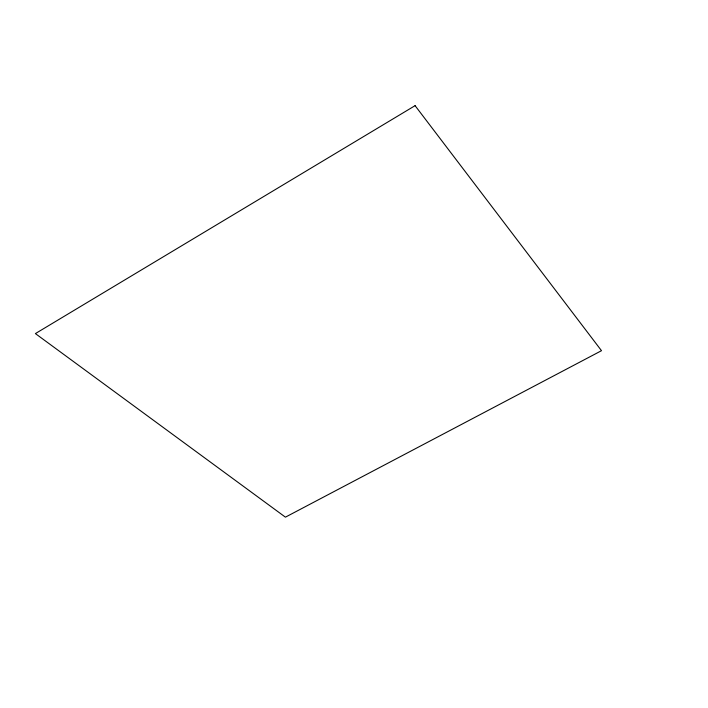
<?xml version="1.0" encoding="UTF-8"?>
<svg xmlns="http://www.w3.org/2000/svg" width="708" height="708" viewBox="0 0 708 708"><rect width="100%" height="100%" fill="white"/><g stroke="black" fill="none" stroke-linecap="round" stroke-linejoin="round"><path stroke-width="1.06" d="M415.083 105.66L35.4 333.592L285.421 517.159L601.499 350.69L415.083 105.66"/></g></svg>
